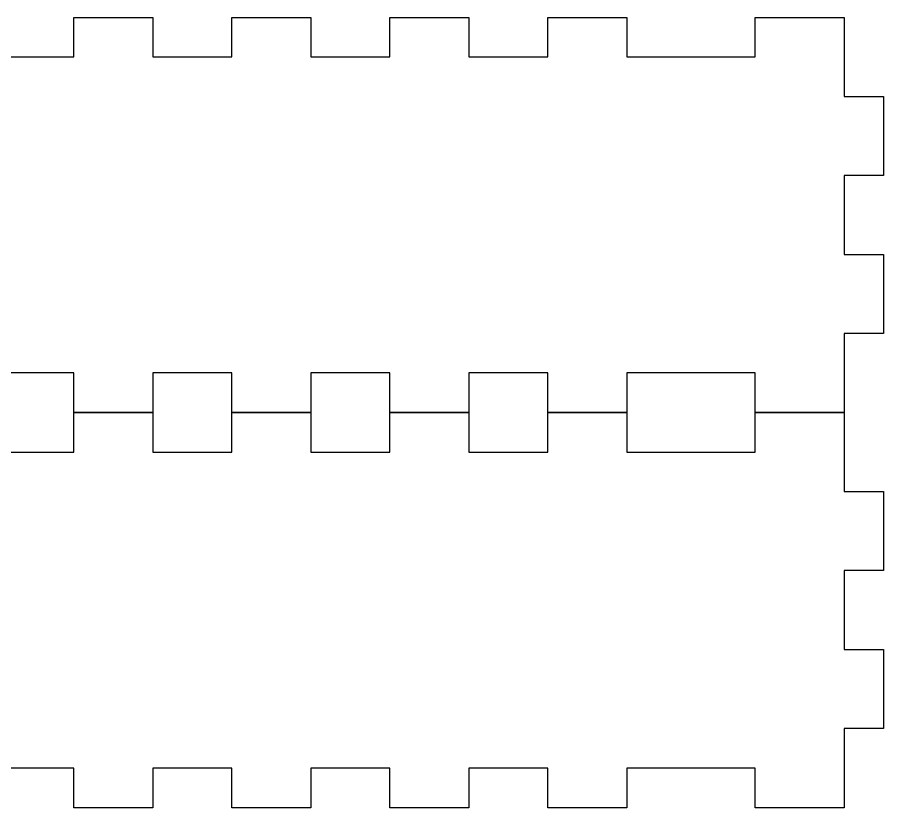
# Model space of a CAD drawing. Header units: inches. Extents: x -69 to 366, y -28 to 237.
# Drawn here: x 256.2 to 365.8, y 137.5 to 237.5 of the extents above; entities that cross this region are included whole.
import ezdxf

# ---------------------------------------------------------------- set-up
doc = ezdxf.new("R2010")
doc.units = ezdxf.units.IN
doc.header["$MEASUREMENT"] = 0
doc.layers.add('Corte Exterior', color=1, linetype='Continuous')

msp = doc.modelspace()

# ---------------------------------------------------------------- linework, layer by layer
at = {"layer": 'Corte Exterior', "color": 7, "lineweight": 30, "true_color": 0xffffff}
for points in [[(253.34, 232.45), (263.34, 232.45), (263.34, 237.45), (273.34, 237.45), (273.34, 232.45), (283.34, 232.45), (283.34, 237.45), (293.34, 237.45), (293.34, 232.45), (303.34, 232.45), (303.34, 237.45), (313.34, 237.45), (313.34, 232.45), (323.34, 232.45), (323.34, 237.45), (333.34, 237.45), (333.34, 232.45), (349.59, 232.45), (349.59, 237.45), (360.84, 237.45), (360.84, 227.45), (365.84, 227.45), (365.84, 217.45), (360.84, 217.45), (360.84, 207.45), (365.84, 207.45), (365.84, 197.45), (360.84, 197.45), (360.84, 187.45), (349.59, 187.45), (349.59, 192.45), (333.34, 192.45), (333.34, 187.45), (323.34, 187.45), (323.34, 192.45), (313.34, 192.45), (313.34, 187.45), (303.34, 187.45), (303.34, 192.45), (293.34, 192.45), (293.34, 187.45), (283.34, 187.45), (283.34, 192.45), (273.34, 192.45), (273.34, 187.45), (263.34, 187.45), (263.34, 192.45), (253.34, 192.45)], [(253.34, 182.45), (263.34, 182.45), (263.34, 187.45), (273.34, 187.45), (273.34, 182.45), (283.34, 182.45), (283.34, 187.45), (293.34, 187.45), (293.34, 182.45), (303.34, 182.45), (303.34, 187.45), (313.34, 187.45), (313.34, 182.45), (323.34, 182.45), (323.34, 187.45), (333.34, 187.45), (333.34, 182.45), (349.59, 182.45), (349.59, 187.45), (360.84, 187.45), (360.84, 177.45), (365.84, 177.45), (365.84, 167.45), (360.84, 167.45), (360.84, 157.45), (365.84, 157.45), (365.84, 147.45), (360.84, 147.45), (360.84, 137.45), (349.59, 137.45), (349.59, 142.45), (333.34, 142.45), (333.34, 137.45), (323.34, 137.45), (323.34, 142.45), (313.34, 142.45), (313.34, 137.45), (303.34, 137.45), (303.34, 142.45), (293.34, 142.45), (293.34, 137.45), (283.34, 137.45), (283.34, 142.45), (273.34, 142.45), (273.34, 137.45), (263.34, 137.45), (263.34, 142.45), (253.34, 142.45)]]:
    msp.add_lwpolyline(points, dxfattribs=at)

doc.saveas('drawing.dxf')
